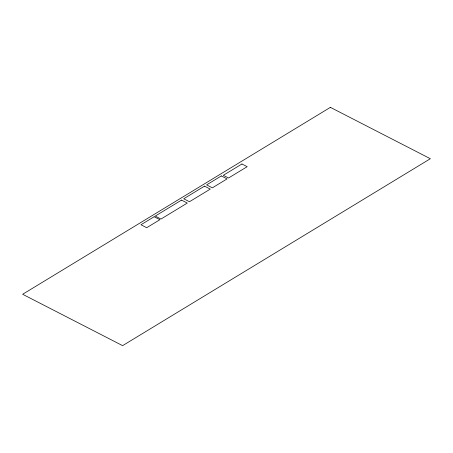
<?xml version="1.0" encoding="UTF-8"?>
<svg xmlns="http://www.w3.org/2000/svg" width="453" height="453" viewBox="0 0 453 453"><rect width="100%" height="100%" fill="white"/><g stroke="black" fill="none" stroke-linecap="round" stroke-linejoin="round"><path stroke-width="0.68" d="M330.39 107.355L22.65 294.274L122.61 345.645L430.35 158.726L330.39 107.355M154.15 216.738L140.957 224.75L146.715 227.706L159.909 219.694L154.15 216.738M181.54 200.101L155.22 216.087L160.979 219.042L187.293 203.063L181.54 200.101M204.53 186.138L183.72 198.776L189.473 201.738L210.288 189.094L204.53 186.138M221.347 175.923L206.613 184.875L212.366 187.831L227.1 178.884L221.347 175.923M241.942 163.992L223.306 175.311L228.544 178.006L247.185 166.687L241.942 163.992"/></g></svg>
